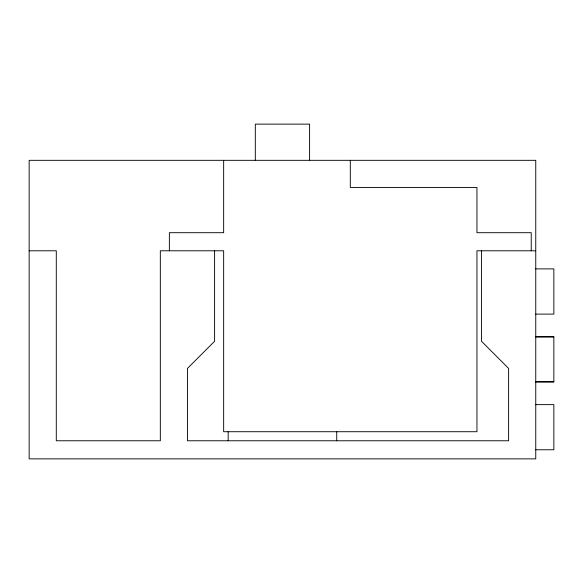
<?xml version="1.0" encoding="UTF-8"?>
<svg xmlns="http://www.w3.org/2000/svg" width="583" height="583" viewBox="0 0 583 583"><rect width="100%" height="100%" fill="white"/><g stroke="black" fill="none" stroke-linecap="round" stroke-linejoin="round"><path stroke-width="0.87" d="M29.15 250.792L56.289 250.792L56.289 440.77L160.325 440.77L160.325 250.792L223.653 250.792L223.653 431.719L476.952 431.719L476.952 250.792L535.755 250.792M535.755 268.887L553.85 268.887L553.85 314.113L535.755 314.113M535.755 336.777L553.85 336.777L553.85 381.923L535.755 381.923M535.755 336.894L553.85 336.894M535.755 381.799L553.85 381.799M535.755 404.631L553.85 404.631L553.85 449.77L535.755 449.77M531.237 250.792L531.237 232.697L476.952 232.697L476.952 187.464L350.303 187.464L350.303 160.325M481.478 250.792L481.478 341.259L508.616 368.398L508.616 440.77L187.464 440.77L187.464 368.398L214.602 341.259L214.602 250.792M336.734 431.719L336.734 440.77M309.595 160.325L309.595 124.135L255.31 124.135L255.31 160.325M228.172 431.719L228.172 440.77M223.653 160.325L223.653 232.697L169.369 232.697L169.369 250.792M535.755 160.325L29.15 160.325L29.15 458.865L535.755 458.865L535.755 160.325"/></g></svg>
